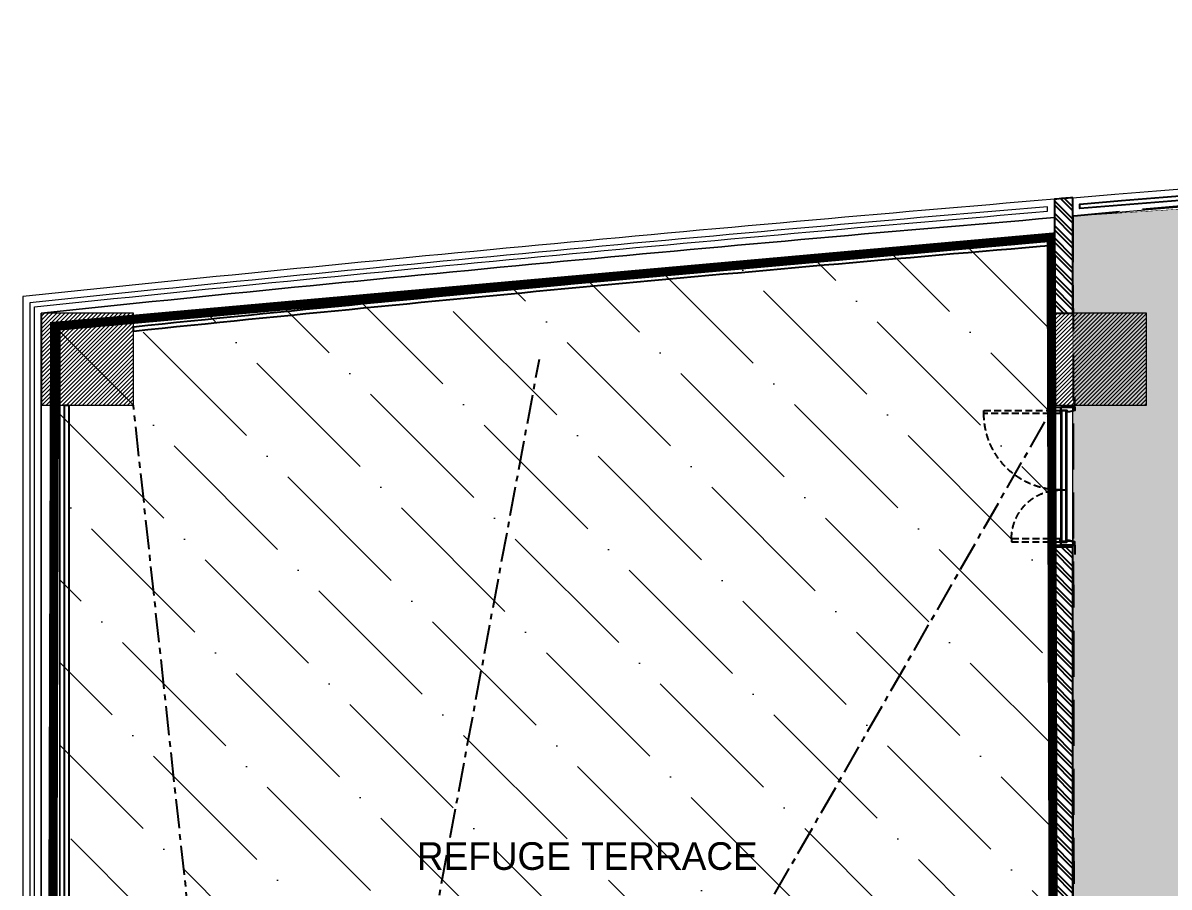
# Model space of a CAD drawing. Header units: millimetres. Extents: x 2335845 to 2509607, y 289014 to 361737.
# Drawn here: x 2338845 to 2351289, y 332470 to 341852 of the extents above; entities that cross this region are included whole.
import ezdxf

# ---------------------------------------------------------------- set-up
doc = ezdxf.new("R2010")
doc.units = ezdxf.units.MM
for name, pattern in [('CENTER', [50.8, 31.75, -6.35, 6.35, -6.35]), ('DASHED', [0.75, 0.5, -0.25]), ('HIDDEN', [0.375, 0.25, -0.125])]:
    doc.linetypes.add(name, pattern=pattern)
for name, color, linetype in [('A-PLAN -GLASS FRAME', 4, 'Continuous'), ('A-PLAN-DOOR', 7, 'Continuous'), ('A-PLAN-RAILING', 2, 'Continuous'), ('A-PLAN-SLOPE', 250, 'Continuous'), ('A-PLAN-TEXT', 4, 'Continuous'), ('A-PLAN-WALL', 6, 'Continuous'), ('A-PLAN-WALL HATCH', 8, 'Continuous'), ('FLOOR MARK', 7, 'Continuous')]:
    doc.layers.add(name, color=color, linetype=linetype)
for name, color, linetype, lineweight in [('A-PLAN-COLUMN', 3, 'Continuous', 0), ('A-PLAN-RCC-HATCH', 8, 'Continuous', 13), ('A-PLAN-THIN', 251, 'Continuous', 15), ('TOA-FL-CPT-1', 8, 'Continuous', 5)]:
    doc.layers.add(name, color=color, linetype=linetype, lineweight=lineweight)
doc.styles.add('ARIAL', font='arial.ttf')
doc.styles.get("Standard").update_dxf_attribs({"font": 'arial.ttf'})
doc.dimstyles.new('DIM40', dxfattribs={"dimtxt": 80, "dimasz": 20, "dimexe": 30, "dimexo": 25, "dimgap": 20, "dimtad": 1, "dimdec": 0, "dimzin": 0, "dimdsep": 46, "dimtxsty": 'Standard', "dimblk1": 'DOT', "dimblk2": 'DOT', "dimsah": 1, "dimcen": 0.09, "dimclrd": 1, "dimclre": 1, "dimclrt": 2, "dimadec": 0, "dimazin": 0, "dimtfac": 1, "dimtdec": 0, "dimtofl": 0, "dimtmove": 0, "dimatfit": 0, "dimldrblk": 'DOT', "dimfxl": 1, "dimtolj": 1, "dimtzin": 0, "dimarcsym": 0})
pattern_1 = [(315, (-172540.81, -401367.81), (67.35192, 67.35192), []), (315, (-172540.81, -401412.71), (67.35192, 67.35192), [])]

# ---------------------------------------------------------------- blocks, each defined once
blk = doc.blocks.new('A$C3F28102C')
at = {"layer": 'A-PLAN-DOOR'}
h = blk.add_hatch(dxfattribs=at)
h.set_pattern_fill('ANSI31', color=256, style=0)
h.set_pattern_definition([(315, (-1529.3283, 1000.1135), (-0.44194174, -0.44194174), [])])
h.paths.add_polyline_path([(1, -15), (0, -15), (0, 0), (1, 0)])
h.paths.add_polyline_path([(1, 0), (1, 0), (0, 0), (0, 1, 0.115729)])
h.paths.add_polyline_path([(5, -15), (4, -15), (4, 0), (5, 0)])
h.paths.add_polyline_path([(5, 0), (4, 0), (4, 0, 0.115729), (5, 1)])
at = {"layer": 'A-PLAN-DOOR', "color": 2}
for points in [[(1, 0), (1, -15), (0, -15), (0, 1)], [(4, 0), (4, -15), (5, -15), (5, 1)]]:
    blk.add_lwpolyline(points, dxfattribs=at)
for radius in [3.42, 2.42]:
    blk.add_circle((2, 3), radius, dxfattribs=at)
blk = doc.blocks.new('Door 1500 mm')
at = {"layer": 'A-PLAN-DOOR'}
for p, q in [((-749, 145), (-749, 150)), ((749, 145), (749, 150)), ((710, 60), (-710, 60)), ((-710, 60), (-710, 0)), ((710, 53), (-710, 53)), ((710, 6), (-710, 6)), ((710, 0), (-710, 0)), ((-150, 0), (-150, 53)), ((710, 60), (710, 0))]:
    blk.add_line(p, q, dxfattribs=at)
for points in [[(-750, -90), (-750, -90), (-750, 150), (-851, 150)], [(750, -89), (750, 150), (851, 150)]]:
    blk.add_lwpolyline(points, dxfattribs=at)
for points in [[(-750, 8), (-749, 8), (-749, 142), (-750, 142)], [(-748, 1), (-716, 1), (-716, 63), (-701, 63), (-701, 95), (-715, 148), (-748, 148), (-748, 140), (-749, 140), (-749, 142), (-749, 150), (-714, 150), (-699, 95), (-699, 62), (-714, 62), (-714, 0), (-749, 0), (-749, 10), (-748, 10)], [(748, 1), (716, 1), (716, 63), (701, 63), (701, 95), (715, 148), (748, 148), (748, 140), (749, 140), (749, 142), (749, 150), (714, 150), (699, 95), (699, 62), (714, 62), (714, 0), (749, 0), (749, 10), (748, 10)], [(750, 8), (749, 8), (749, 142), (750, 142)]]:
    blk.add_lwpolyline(points, close=True, dxfattribs=at)
at = {"layer": 'A-PLAN-DOOR', "linetype": 'HIDDEN', "ltscale": 300}
for points in [[(-712, -7), (-679, -7), (-679, -535), (-712, -535)], [(712, -7), (679, -7), (679, -836), (712, -836)]]:
    blk.add_lwpolyline(points, close=True, dxfattribs=at)
for centre, radius, start, end in [((-679, -7), 529, 270, 0.757), ((679, -7), 829, 179.517, 270)]:
    blk.add_arc(centre, radius, start, end, dxfattribs=at)
at = {"layer": 'A-PLAN-DOOR', "extrusion": (0, 0, -1), "yscale": 0.9981851179673188, "zscale": -0.9981851179673188, "rotation": 180}
for p, xscale in [((714, 0), 0.9981851179673188), ((-714, 0), -0.9981851179673188)]:
    blk.add_blockref('A$C3F28102C', p, dxfattribs=dict(at, xscale=xscale))
blk = doc.blocks.new('_DOT')
at = {"color": 0, "linetype": 'ByBlock'}
blk.add_line((-0.5, 0), (-1, 0), dxfattribs=at)
at = {"color": 0, "linetype": 'ByBlock', "const_width": 0.5}
blk.add_lwpolyline([(-0.25, 0, 1), (0.25, 0, 1)], format="xyb", close=True, dxfattribs=at)
blk = doc.blocks.new('Columns')
at = {"layer": 'A-PLAN-RCC-HATCH'}
h = blk.add_hatch(dxfattribs=at)
h.set_pattern_fill('ANSI31', color=256, scale=250, style=0)
h.set_pattern_definition([(45, (403397.9, -579762.232), (-22.0970869, 22.0970869), [])])
h.paths.add_polyline_path([(-37160, 12537), (-36160, 12537), (-36160, 13537), (-37160, 13537)])
h = blk.add_hatch(dxfattribs=at)
h.set_pattern_fill('ANSI31', color=256, scale=250, style=0)
h.set_pattern_definition([(45, (414397.9, -579762.232), (-22.0970869, 22.0970869), [])])
h.paths.add_polyline_path([(-26160, 12537), (-25160, 12537), (-25160, 13537), (-26160, 13537)])
at = {"layer": 'A-PLAN-COLUMN', "elevation": 0}
for points in [[(-37160, 12537), (-36160, 12537), (-36160, 13537), (-37160, 13537)], [(-26160, 12537), (-25160, 12537), (-25160, 13537), (-26160, 13537)]]:
    blk.add_lwpolyline(points, close=True, dxfattribs=at)
blk = doc.blocks.new('Refuge Area')
at = {"layer": 'A-PLAN-THIN', "true_color": 0xc7c8ca}
h = blk.add_hatch(dxfattribs=at)
h.set_pattern_fill('ANSI36', color=9, scale=200, angle=90, style=0)
h.set_pattern_definition([(135, (-171740.8, -401367.8), (-1234.7852, 336.7596), [1587.5, -317.5, 0, -317.5])])
edge = h.paths.add_edge_path()
edge.add_arc((52451, -523197), 546078, 94.79968, 95.93785)
edge.add_line((-4041, 19952), (-4041, 5032))
edge.add_line((-4041, 5032), (-1241, 5032))
edge.add_line((-1241, 5032), (1459, 5032))
edge.add_line((1459, 5032), (1459, 8332))
edge.add_line((1459, 8332), (6759, 8332))
edge.add_line((6759, 8332), (6759, 20967))
edge = h.paths.add_edge_path()
edge.add_arc((29259, -342462), 316794, 94.0728, 96.03382)
edge.add_line((-4041, -27423), (-4041, -9768))
edge.add_line((-4041, -9768), (-1241, -9768))
edge.add_line((-1241, -9768), (1459, -9768))
edge.add_line((1459, -9768), (1459, -13068))
edge.add_line((1459, -13068), (6759, -13068))
edge.add_line((6759, -13068), (6759, -26468))
at = {"layer": 'A-PLAN-WALL HATCH'}
h = blk.add_hatch(dxfattribs=at)
h.set_pattern_fill('ANSI32', color=256, scale=10, angle=-90, style=0)
h.set_pattern_definition(pattern_1)
edge = h.paths.add_edge_path()
edge.add_arc((52458, -523180), 546462, 94.77602, 94.79706)
edge.add_line((6759, 21368), (6759, 20132))
edge.add_line((6759, 20132), (6959, 20132))
edge.add_line((6959, 20132), (6959, 21385))
h = blk.add_hatch(dxfattribs=at)
h.set_pattern_fill('ANSI32', color=256, scale=10, angle=-90, style=0)
h.set_pattern_definition(pattern_1)
h.paths.add_polyline_path([(6959, 9132), (6959, 17592), (6759, 17592), (6759, 9132)])
at = {"layer": 'A-PLAN-RAILING'}
blk.add_lwpolyline([(-3241, 19934), (-3241, 19984, -0.004598), (6759, 20917), (6759, 20867, 0.004599)], format="xyb", close=True, dxfattribs=at)
blk.add_lwpolyline([(-3941, 19132), (-3941, 9132), (-3991, 9132), (-3991, 19132)], close=True, dxfattribs=at)
at = {"layer": 'A-PLAN-THIN'}
for p, q in [((6759, 17592), (6759, 19132)), ((6959, 17592), (6959, 19132))]:
    blk.add_line(p, q, dxfattribs=at)
blk.add_lwpolyline([(6759, 21368, 0.005147), (-4441, 20312), (-4441, 5032), (-4241, 5032), (-4241, 20132, -0.005056), (6759, 21168), (6759, 21368)], format="xyb", dxfattribs=at)
for points in [[(6684, 21286, 0.005079), (-4366, 20244), (-4366, 5107), (-4316, 5107), (-4316, 20200, -0.005056), (6684, 21237)], [(6759, 20967), (6759, 21168, 0.005056), (-4241, 20132), (-4241, 5032), (-4041, 5032), (-4041, 19952, -0.004966)]]:
    blk.add_lwpolyline(points, format="xyb", close=True, dxfattribs=at)
at = {"layer": 'A-PLAN-THIN', "color": 250}
blk.add_lwpolyline([(6759, 20967, 0.004966), (-4041, 19952), (-4041, 5032), (-1241, 5032), (1459, 5032), (1459, 8332), (6759, 8332)], format="xyb", close=True, dxfattribs=at)
at = {"layer": 'A-PLAN-WALL'}
blk.add_lwpolyline([(6959, 21385, 0.000092), (6759, 21368), (6759, 20132), (6959, 20132)], format="xyb", close=True, dxfattribs=at)
blk.add_lwpolyline([(6959, 9132), (6959, 17592), (6759, 17592), (6759, 9132), (6959, 9132)], dxfattribs=at)
at = {"layer": 'A-PLAN-DOOR', "xscale": -1, "rotation": 270}
blk.add_blockref('Door 1500 mm', (6829, 18362), dxfattribs=at)
at = {"layer": 'A-PLAN-SLOPE', "linetype": 'CENTER', "ltscale": 10}
for points in [[(-1479, 5449, 0), (1167, 19632, 0)], [(-1755, 5449, 0), (-3241, 19132, 0)], [(-1074, 5449, 0), (6759, 19132, 0)]]:
    blk.add_leader(points, dimstyle='DIM40', override={"dimasz": 250, "dimclrd": 256}, dxfattribs=at)

msp = doc.modelspace()

# ---------------------------------------------------------------- hatches: boundary and pattern name
at = {"layer": 'TOA-FL-CPT-1', "true_color": 0xc7c8ca}
h = msp.add_hatch(dxfattribs=at)
h.set_pattern_fill('AR-PARQ1', color=9, scale=3)
h.set_pattern_definition([(90, (54538.6, -6708.4), (-914.4, 914.4), [914.4, -914.4]), (90, (54691, -6708.4), (-914.4, 914.4), [914.4, -914.4]), (90, (54843.4, -6708.4), (-914.4, 914.4), [914.4, -914.4]), (90, (54995.8, -6708.4), (-914.4, 914.4), [914.4, -914.4]), (90, (55148.2, -6708.4), (-914.4, 914.4), [914.4, -914.4]), (90, (55300.6, -6708.4), (-914.4, 914.4), [914.4, -914.4]), (90, (55453, -6708.4), (-914.4, 914.4), [914.4, -914.4]), (0, (54538.6, -5794), (914.4, -914.4), [914.4, -914.4]), (0, (54538.6, -5641.6), (914.4, -914.4), [914.4, -914.4]), (0, (54538.6, -5489.2), (914.4, -914.4), [914.4, -914.4]), (0, (54538.6, -5336.8), (914.4, -914.4), [914.4, -914.4]), (0, (54538.6, -5184.4), (914.4, -914.4), [914.4, -914.4]), (0, (54538.6, -5032), (914.4, -914.4), [914.4, -914.4]), (0, (54538.6, -4879.6), (914.4, -914.4), [914.4, -914.4])])
h.paths.add_polyline_path([(2344950.518, 323601.624), (2348044.691, 323601.624), (2348044.691, 308801.624), (2344978.375, 308801.624), (2344983.023, 307001.553), (2351045.878, 307001.608), (2351044.683, 304701.624), (2350244.683, 304670.094), (2350244.683, 294701.624), (2352811.835, 294701.622), (2352811.821, 307001.631), (2405044.683, 307005.059), (2405044.683, 327701.624), (2410595.745, 327701.624), (2410609.803, 329501.624), (2408605.34, 329501.624), (2411484.683, 335301.624), (2408440.262, 335301.624), (2406365.488, 331122.307), (2403244.678, 328001.969), (2403244.795, 325600.805), (2384290.648, 325598.809), (2384290.648, 323607.372), (2375885.176, 323603.528), (2375861.465, 325602.978), (2360226.195, 325602.091), (2360226.052, 334601.937), (2375945.229, 334602.179), (2375945.229, 331031.373), (2376972.789, 331510.903), (2389391.537, 331510.903), (2389391.537, 331810.72), (2389491.628, 331810.72), (2389491.53, 331510.903), (2391791.53, 331510.903), (2391791.531, 333010.881), (2389491.53, 333010.881), (2389491.531, 332710.861), (2389391.537, 332710.861), (2389391.54, 333010.905), (2377622.511, 333011.008), (2377622.511, 336459.845), (2386144.742, 336459.853), (2386144.683, 337701.624), (2376094.699, 337701.624), (2376094.724, 335802.062), (2362938.321, 335802.061), (2362938.326, 340629.119), (2359023.456, 340413.419), (2359023.899, 325602.053), (2352244.614, 325602.052), (2352244.655, 339888.472), (2350244.683, 339753.79), (2350259.797, 327701.624), (2351044.683, 327701.624), (2351043.518, 325401.69), (2344945.863, 325401.675)])
h.paths.add_polyline_path([(2365719.683, 323601.624), (2395044.683, 323601.624), (2395044.683, 322741.298), (2398494.622, 322751.666), (2398494.622, 323601.624), (2403544.687, 323601.624), (2403544.687, 308801.634), (2365719.683, 308801.634)], flags=16)
h.paths.add_polyline_path([(2349719.689, 323601.683), (2365719.683, 323601.683), (2365719.683, 308801.624), (2349719.689, 308801.624)], flags=16)

# ---------------------------------------------------------------- linework, layer by layer
at = {"const_width": 5}
msp.add_lwpolyline([(2408344.683, 341505.727, 0.026433639), (2350244.683, 339753.79), (2350261.051, 326701.624), (2344944.683, 326701.624), (2344944.683, 305701.701), (2351044.677, 305701.666), (2351044.683, 304701.624), (2350244.683, 304701.624), (2350244.683, 291915.217, -0.044539915), (2406044.683, 290902.779)], format="xyb", dxfattribs=at)
at = {"const_width": 100, "elevation": 0}
msp.add_lwpolyline([(2350009.018, 339524.647), (2339188.828, 338557.479), (2339144.683, 323601.624), (2342044.683, 323593.294), (2342108.716, 308801.624), (2339208.936, 308951.624), (2339144.124, 290934.823), (2350044.683, 292101.594), (2349971.764, 305428.705), (2344744.683, 305428.705), (2344744.683, 326901.624), (2350044.683, 326908.4)], close=True, dxfattribs=at)
at = {"layer": 'A-PLAN -GLASS FRAME', "color": 4, "ltscale": 500, "elevation": 0}
msp.add_lwpolyline([(2408419.683, 338776.624), (2408419.683, 341579.011, 0.02661617), (2350319.683, 339835.313), (2350319.683, 339885.152, -0.026637436), (2408469.683, 341628.356), (2408469.683, 338776.624)], format="xyb", close=True, dxfattribs=at)
at = {"layer": 'A-PLAN-THIN', "elevation": 0}
msp.add_lwpolyline([(2408344.683, 338701.624), (2408344.683, 341505.727, 0.026619943), (2350244.683, 339753.79), (2350244.683, 339954.151, -0.026702573), (2408544.683, 341701.624), (2408544.683, 338701.624), (2408344.683, 338701.624)], format="xyb", dxfattribs=at)
at = {"layer": 'FLOOR MARK', "color": 8, "linetype": 'DASHED', "ltscale": 1000}
msp.add_lwpolyline([(2391791.53, 333010.881), (2377622.511, 333011.008), (2377622.511, 336459.845), (2386144.742, 336459.853), (2386144.683, 337701.624), (2376094.699, 337701.624), (2376094.724, 335802.062), (2362938.321, 335802.256), (2362938.326, 340656.767), (2359023.456, 340413.419), (2359023.899, 325602.053), (2352244.642, 325602.053), (2352244.627, 339941.096), (2350244.683, 339753.79), (2350259.797, 327701.624), (2351044.683, 327701.624), (2351044.698, 325401.682), (2344944.683, 325401.682), (2344950.518, 323601.624)], dxfattribs=at)

# ---------------------------------------------------------------- block references
msp.add_blockref('Refuge Area', (2343285.489, 318569.434))
at = {"layer": 'A-PLAN-COLUMN'}
msp.add_blockref('Columns', (2376204.978, 325164.617), dxfattribs=at)

# ---------------------------------------------------------------- texts
at = {"layer": 'A-PLAN-TEXT', "insert": (2344971.934, 332956.957), "char_height": 300, "width": 7142.44222, "attachment_point": 2, "style": 'ARIAL'}
msp.add_mtext('\\pxi0.00161,qc;{\\fCentury Gothic|b0|i0|c0|p34;REFUGE TERRACE}', dxfattribs=at)

doc.saveas('drawing.dxf')
